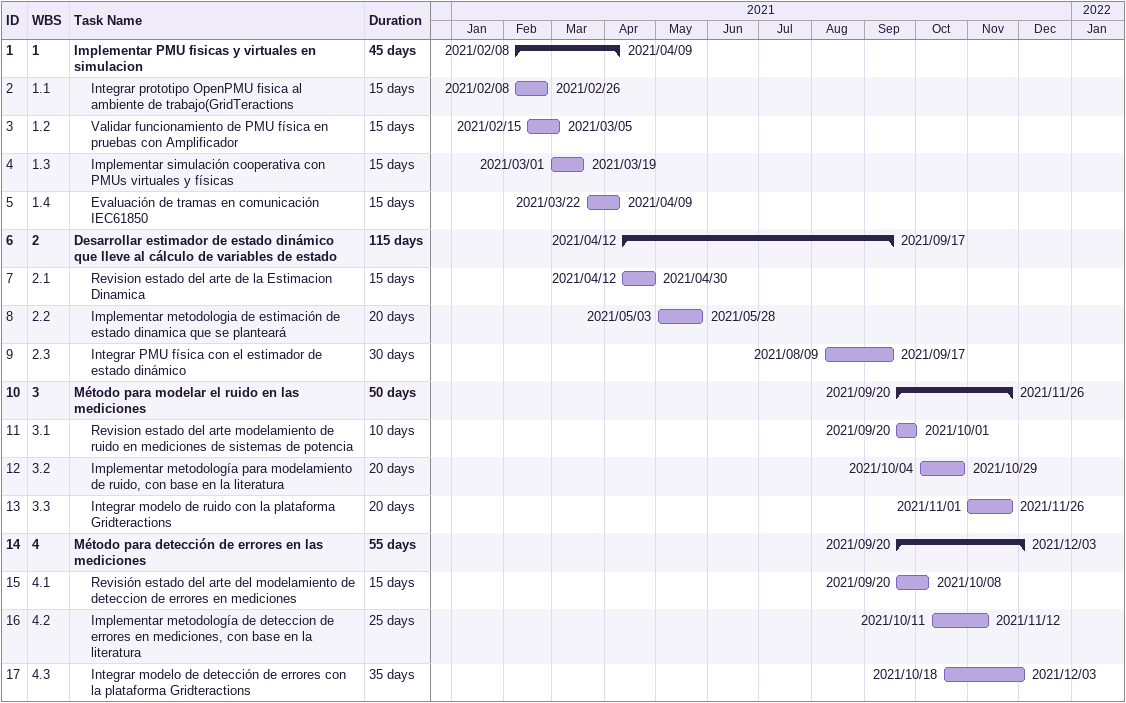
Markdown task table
| ID | WBS | Task | Duration | Start | Finish |
|---|---|---|---|---|---|
| 1 | 1 | **Implementar PMU fisicas y virtuales en simulacion** | 45d | 2021-02-08 | 2021-04-09 |
| 2 | 1.1 | Integrar prototipo OpenPMU fisica al ambiente de trabajo(GridTeractions | 15d | 2021-02-08 | 2021-02-26 |
| 3 | 1.2 | Validar funcionamiento de PMU física en pruebas con Amplificador | 15d | 2021-02-15 | 2021-03-05 |
| 4 | 1.3 | Implementar simulación cooperativa con PMUs virtuales y físicas | 15d | 2021-03-01 | 2021-03-19 |
| 5 | 1.4 | Evaluación de tramas en comunicación IEC61850 | 15d | 2021-03-22 | 2021-04-09 |
| 6 | 2 | **Desarrollar estimador de estado dinámico que lleve al cálculo de variables de estado** | 115d | 2021-04-12 | 2021-09-17 |
| 7 | 2.1 | Revision estado del arte de la Estimacion Dinamica | 15d | 2021-04-12 | 2021-04-30 |
| 8 | 2.2 | Implementar metodologia de estimación de estado dinamica que se planteará | 20d | 2021-05-03 | 2021-05-28 |
| 9 | 2.3 | Integrar PMU física con el estimador de estado dinámico | 30d | 2021-08-09 | 2021-09-17 |
| 10 | 3 | **Método para modelar el ruido en las mediciones** | 50d | 2021-09-20 | 2021-11-26 |
| 11 | 3.1 | Revision estado del arte modelamiento de ruido en mediciones de sistemas de potencia | 10d | 2021-09-20 | 2021-10-01 |
| 12 | 3.2 | Implementar metodología para modelamiento de ruido, con base en la literatura | 20d | 2021-10-04 | 2021-10-29 |
| 13 | 3.3 | Integrar modelo de ruido con la plataforma Gridteractions | 20d | 2021-11-01 | 2021-11-26 |
| 14 | 4 | **Método para detección de errores en las mediciones** | 55d | 2021-09-20 | 2021-12-03 |
| 15 | 4.1 | Revisión estado del arte del modelamiento de deteccion de errores en mediciones | 15d | 2021-09-20 | 2021-10-08 |
| 16 | 4.2 | Implementar metodología de deteccion de errores en mediciones, con base en la literatura | 25d | 2021-10-11 | 2021-11-12 |
| 17 | 4.3 | Integrar modelo de detección de errores con la plataforma Gridteractions | 35d | 2021-10-18 | 2021-12-03 |
